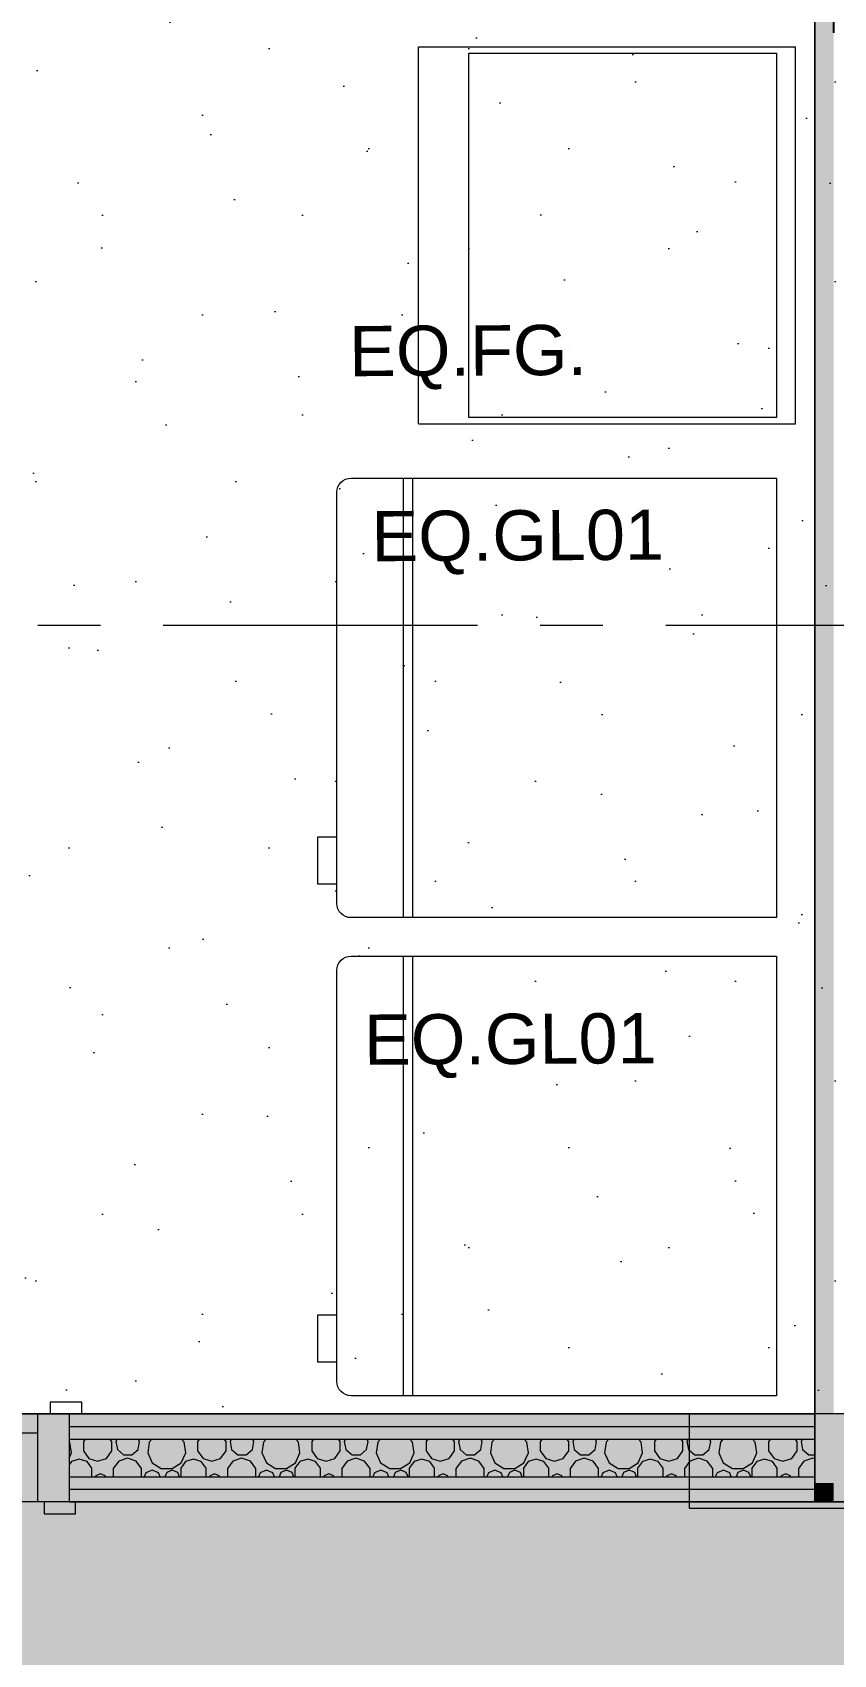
# Model space of a CAD drawing. Header units: metres. Extents: x -77 to 21.6, y -70.6 to -27.7.
# Drawn here: x -46.94 to -45.664, y -37.483 to -34.9 of the extents above; entities that cross this region are included whole.
import ezdxf

# ---------------------------------------------------------------- set-up
doc = ezdxf.new("R2010")
doc.units = ezdxf.units.M
doc.header["$MEASUREMENT"] = 0
doc.linetypes.add('Dot & Dashed', pattern=[0.6, 0.5, -0.05, 0, -0.05])
for name, color, linetype, lineweight in [('0_Caneta_No__99', 7, 'Continuous', 20), ('Concreto moldado in loco_Pilares.IFC Model_Caneta_No__241', 7, 'Continuous', 13), ('Concreto moldado in loco_Pilares.IFC Model_Caneta_No__4', 7, 'Continuous', 20), ('LAJES.EST_Caneta_No__96', 252, 'Continuous', 0), ('NOTAS BANCADAS_Caneta_No__99', 7, 'Continuous', 20), ('PAREDE CONSTRUIR_Caneta_No__241', 7, 'Continuous', 13), ('PAREDE CONSTRUIR_Caneta_No__3', 7, 'Continuous', 25), ('PAREDE CONSTRUIR_Caneta_No__96', 252, 'Continuous', 0), ('Portas Archicad_Caneta_No__241', 7, 'Continuous', 13), ('Portas Archicad_Caneta_No__96', 252, 'Continuous', 0)]:
    doc.layers.add(name, color=color, linetype=linetype, lineweight=lineweight)
for name, color, linetype in [('Concreto moldado in loco_Pilares.IFC Model', 7, 'Continuous'), ('NOTAS BANCADAS', 7, 'Continuous'), ('PAREDE CONSTRUIR', 7, 'Continuous'), ('Portas Archicad', 7, 'Continuous')]:
    doc.layers.add(name, color=color, linetype=linetype)
for name, color, linetype, lineweight, true_color in [('EQUIPAMENTOS.ARQ_Caneta_No__13', 7, 'Continuous', 0, 0xaaaaaa), ('LAJES.EST_Caneta_No__18', 7, 'Continuous', 0, 0xdfdfdf), ('LAJES.EST_Caneta_No__254', 7, 'Continuous', 0, 0xd1c9ad), ('Portas Archicad_Caneta_No__9', 7, 'Continuous', 5, 0x020202), ('ZONA_Caneta_No__56', 7, 'Continuous', 0, 0xffe495)]:
    doc.layers.add(name, color=color, linetype=linetype, lineweight=lineweight, true_color=true_color)
doc.styles.add('GENERATED_STYLE_1', font='arial.ttf')
pattern_1 = [(45, (0, 0.5), (-0.159099, 0.159099), [0, -0.15, 0, -0.225]), (110, (0.5, 0.5), (0.21143084, 0.07695453), [0, -0.11, 0, -0.19])]

# ---------------------------------------------------------------- blocks, each defined once
blk = doc.blocks.new('*X128')
at = {"layer": 'PAREDE CONSTRUIR_Caneta_No__96', "color": 252, "linetype": 'Continuous', "lineweight": 0}
for p, q in [((-46.8798, -37.1451), (-46.8811, -37.1435)), ((-46.8556, -37.1402), (-46.8585, -37.1442)), ((-46.8131, -37.1442), (-46.8161, -37.1402)), ((-46.8046, -37.1402), (-46.8067, -37.1439)), ((-46.8067, -37.1439), (-46.8044, -37.1568)), ((-46.7712, -37.1568), (-46.7689, -37.1439)), ((-46.7689, -37.1439), (-46.771, -37.1402)), ((-46.7493, -37.1402), (-46.7536, -37.1451)), ((-46.6979, -37.1451), (-46.7022, -37.1402)), ((-46.6737, -37.1402), (-46.6766, -37.1442)), ((-46.6313, -37.1442), (-46.6342, -37.1402)), ((-46.6227, -37.1402), (-46.6248, -37.1439)), ((-46.6248, -37.1439), (-46.6226, -37.1568)), ((-46.5893, -37.1568), (-46.5871, -37.1439)), ((-46.5871, -37.1439), (-46.5892, -37.1402)), ((-46.5675, -37.1402), (-46.5717, -37.1451)), ((-46.516, -37.1451), (-46.5203, -37.1402)), ((-46.4919, -37.1402), (-46.4948, -37.1442)), ((-46.4494, -37.1442), (-46.4524, -37.1402)), ((-46.4409, -37.1402), (-46.443, -37.1439)), ((-46.443, -37.1439), (-46.4407, -37.1568)), ((-46.4075, -37.1568), (-46.4052, -37.1439)), ((-46.4052, -37.1439), (-46.4073, -37.1402)), ((-46.3856, -37.1402), (-46.3899, -37.1451)), ((-46.3342, -37.1451), (-46.3385, -37.1402)), ((-46.31, -37.1402), (-46.3129, -37.1442)), ((-46.2676, -37.1442), (-46.2705, -37.1402)), ((-46.259, -37.1402), (-46.2611, -37.1439)), ((-46.2611, -37.1439), (-46.2588, -37.1568)), ((-46.2256, -37.1568), (-46.2233, -37.1439)), ((-46.2233, -37.1439), (-46.2255, -37.1402)), ((-46.2038, -37.1402), (-46.208, -37.1451)), ((-46.1523, -37.1451), (-46.1566, -37.1402)), ((-46.1282, -37.1402), (-46.1311, -37.1442)), ((-46.0857, -37.1442), (-46.0886, -37.1402)), ((-46.0772, -37.1402), (-46.0793, -37.1439)), ((-46.0793, -37.1439), (-46.077, -37.1568)), ((-46.0438, -37.1568), (-46.0415, -37.1439)), ((-46.0415, -37.1439), (-46.0436, -37.1402)), ((-46.0219, -37.1402), (-46.0262, -37.1451)), ((-45.9705, -37.1451), (-45.9747, -37.1402)), ((-45.9463, -37.1402), (-45.9492, -37.1442)), ((-45.9039, -37.1442), (-45.9068, -37.1402)), ((-45.8953, -37.1402), (-45.8974, -37.1439)), ((-45.8974, -37.1439), (-45.8951, -37.1568)), ((-45.8619, -37.1568), (-45.8596, -37.1439)), ((-45.8596, -37.1439), (-45.8618, -37.1402)), ((-45.8401, -37.1402), (-45.8443, -37.1451)), ((-45.7886, -37.1451), (-45.7929, -37.1402)), ((-45.7644, -37.1402), (-45.7674, -37.1442)), ((-45.722, -37.1442), (-45.7249, -37.1402)), ((-45.7134, -37.1402), (-45.7156, -37.1439)), ((-45.7156, -37.1439), (-45.7133, -37.1568)), ((-46.8811, -37.1706), (-46.8773, -37.1622)), ((-46.8773, -37.1622), (-46.8798, -37.1451)), ((-46.8585, -37.1442), (-46.8585, -37.159)), ((-46.8585, -37.159), (-46.8498, -37.1709)), ((-46.8218, -37.1709), (-46.8131, -37.159)), ((-46.8131, -37.159), (-46.8131, -37.1442)), ((-46.8044, -37.1568), (-46.7944, -37.1652)), ((-46.7944, -37.1652), (-46.7812, -37.1652)), ((-46.7812, -37.1652), (-46.7712, -37.1568)), ((-46.7536, -37.1451), (-46.756, -37.1622)), ((-46.756, -37.1622), (-46.7489, -37.1779)), ((-46.7026, -37.1779), (-46.6954, -37.1622)), ((-46.6954, -37.1622), (-46.6979, -37.1451)), ((-46.6766, -37.1442), (-46.6766, -37.159)), ((-46.6766, -37.159), (-46.668, -37.1709)), ((-46.6399, -37.1709), (-46.6313, -37.159)), ((-46.6313, -37.159), (-46.6313, -37.1442)), ((-46.6226, -37.1568), (-46.6125, -37.1652)), ((-46.6125, -37.1652), (-46.5994, -37.1652)), ((-46.5994, -37.1652), (-46.5893, -37.1568)), ((-46.5717, -37.1451), (-46.5742, -37.1622)), ((-46.5742, -37.1622), (-46.567, -37.1779)), ((-46.5208, -37.1779), (-46.5136, -37.1622)), ((-46.5136, -37.1622), (-46.516, -37.1451)), ((-46.4948, -37.1442), (-46.4948, -37.159)), ((-46.4948, -37.159), (-46.4861, -37.1709)), ((-46.4581, -37.1709), (-46.4494, -37.159)), ((-46.4494, -37.159), (-46.4494, -37.1442)), ((-46.4407, -37.1568), (-46.4306, -37.1652)), ((-46.4306, -37.1652), (-46.4175, -37.1652)), ((-46.4175, -37.1652), (-46.4075, -37.1568)), ((-46.3899, -37.1451), (-46.3923, -37.1622)), ((-46.3923, -37.1622), (-46.3852, -37.1779)), ((-46.3389, -37.1779), (-46.3317, -37.1622)), ((-46.3317, -37.1622), (-46.3342, -37.1451)), ((-46.3129, -37.1442), (-46.3129, -37.159)), ((-46.3129, -37.159), (-46.3043, -37.1709)), ((-46.2762, -37.1709), (-46.2676, -37.159)), ((-46.2676, -37.159), (-46.2676, -37.1442)), ((-46.2588, -37.1568), (-46.2488, -37.1652)), ((-46.2488, -37.1652), (-46.2357, -37.1652)), ((-46.2357, -37.1652), (-46.2256, -37.1568)), ((-46.208, -37.1451), (-46.2105, -37.1622)), ((-46.2105, -37.1622), (-46.2033, -37.1779)), ((-46.157, -37.1779), (-46.1499, -37.1622)), ((-46.1499, -37.1622), (-46.1523, -37.1451)), ((-46.1311, -37.1442), (-46.1311, -37.159)), ((-46.1311, -37.159), (-46.1224, -37.1709)), ((-46.0944, -37.1709), (-46.0857, -37.159)), ((-46.0857, -37.159), (-46.0857, -37.1442)), ((-46.077, -37.1568), (-46.0669, -37.1652)), ((-46.0669, -37.1652), (-46.0538, -37.1652)), ((-46.0538, -37.1652), (-46.0438, -37.1568)), ((-46.0262, -37.1451), (-46.0286, -37.1622)), ((-46.0286, -37.1622), (-46.0215, -37.1779)), ((-45.9752, -37.1779), (-45.968, -37.1622)), ((-45.968, -37.1622), (-45.9705, -37.1451)), ((-45.9492, -37.1442), (-45.9492, -37.159)), ((-45.9492, -37.159), (-45.9406, -37.1709)), ((-45.9125, -37.1709), (-45.9039, -37.159)), ((-45.9039, -37.159), (-45.9039, -37.1442)), ((-45.8951, -37.1568), (-45.8851, -37.1652)), ((-45.8851, -37.1652), (-45.872, -37.1652)), ((-45.872, -37.1652), (-45.8619, -37.1568)), ((-45.8443, -37.1451), (-45.8468, -37.1622)), ((-45.8468, -37.1622), (-45.8396, -37.1779)), ((-45.7933, -37.1779), (-45.7862, -37.1622)), ((-45.7862, -37.1622), (-45.7886, -37.1451)), ((-45.7674, -37.1442), (-45.7674, -37.159)), ((-45.7674, -37.159), (-45.7587, -37.1709)), ((-45.7307, -37.1709), (-45.722, -37.159)), ((-45.722, -37.159), (-45.722, -37.1442)), ((-45.7133, -37.1568), (-45.7032, -37.1652)), ((-45.7032, -37.1652), (-45.694, -37.1652)), ((-46.8775, -37.1761), (-46.8811, -37.181)), ((-46.865, -37.172), (-46.8775, -37.1761)), ((-46.8525, -37.1761), (-46.865, -37.172)), ((-46.8448, -37.1867), (-46.8525, -37.1761)), ((-46.8498, -37.1709), (-46.8358, -37.1755)), ((-46.8448, -37.1999), (-46.8448, -37.1867)), ((-46.8358, -37.1755), (-46.8218, -37.1709)), ((-46.8022, -37.1752), (-46.8108, -37.1871)), ((-46.8108, -37.1871), (-46.8108, -37.2002)), ((-46.7883, -37.1707), (-46.8022, -37.1752)), ((-46.7744, -37.1752), (-46.7883, -37.1707)), ((-46.7658, -37.1871), (-46.7744, -37.1752)), ((-46.7658, -37.2002), (-46.7658, -37.1871)), ((-46.7589, -37.1938), (-46.7615, -37.2002)), ((-46.7488, -37.1896), (-46.7589, -37.1938)), ((-46.7489, -37.1779), (-46.7344, -37.1872)), ((-46.7387, -37.1938), (-46.7488, -37.1896)), ((-46.736, -37.2002), (-46.7387, -37.1938)), ((-46.7344, -37.1872), (-46.7171, -37.1872)), ((-46.7257, -37.1933), (-46.7286, -37.2002)), ((-46.7169, -37.1896), (-46.7257, -37.1933)), ((-46.7171, -37.1872), (-46.7026, -37.1779)), ((-46.708, -37.1933), (-46.7169, -37.1896)), ((-46.7052, -37.2002), (-46.708, -37.1933)), ((-46.6957, -37.1761), (-46.7034, -37.1867)), ((-46.7034, -37.1867), (-46.7034, -37.1999)), ((-46.6832, -37.172), (-46.6957, -37.1761)), ((-46.6707, -37.1761), (-46.6832, -37.172)), ((-46.663, -37.1867), (-46.6707, -37.1761)), ((-46.668, -37.1709), (-46.654, -37.1755)), ((-46.663, -37.1999), (-46.663, -37.1867)), ((-46.654, -37.1755), (-46.6399, -37.1709)), ((-46.6204, -37.1752), (-46.6289, -37.1871)), ((-46.6289, -37.1871), (-46.6289, -37.2002)), ((-46.6065, -37.1707), (-46.6204, -37.1752)), ((-46.5925, -37.1752), (-46.6065, -37.1707)), ((-46.584, -37.1871), (-46.5925, -37.1752)), ((-46.584, -37.2002), (-46.584, -37.1871)), ((-46.577, -37.1938), (-46.5797, -37.2002)), ((-46.5669, -37.1896), (-46.577, -37.1938)), ((-46.567, -37.1779), (-46.5525, -37.1872)), ((-46.5568, -37.1938), (-46.5669, -37.1896)), ((-46.5542, -37.2002), (-46.5568, -37.1938)), ((-46.5525, -37.1872), (-46.5353, -37.1872)), ((-46.5439, -37.1933), (-46.5467, -37.2002)), ((-46.535, -37.1896), (-46.5439, -37.1933)), ((-46.5353, -37.1872), (-46.5208, -37.1779)), ((-46.5262, -37.1933), (-46.535, -37.1896)), ((-46.5233, -37.2002), (-46.5262, -37.1933)), ((-46.5138, -37.1761), (-46.5216, -37.1867)), ((-46.5216, -37.1867), (-46.5216, -37.1999)), ((-46.5013, -37.172), (-46.5138, -37.1761)), ((-46.4888, -37.1761), (-46.5013, -37.172)), ((-46.4811, -37.1867), (-46.4888, -37.1761)), ((-46.4861, -37.1709), (-46.4721, -37.1755)), ((-46.4811, -37.1999), (-46.4811, -37.1867)), ((-46.4721, -37.1755), (-46.4581, -37.1709)), ((-46.4385, -37.1752), (-46.4471, -37.1871)), ((-46.4471, -37.1871), (-46.4471, -37.2002)), ((-46.4246, -37.1707), (-46.4385, -37.1752)), ((-46.4107, -37.1752), (-46.4246, -37.1707)), ((-46.4021, -37.1871), (-46.4107, -37.1752)), ((-46.4021, -37.2002), (-46.4021, -37.1871)), ((-46.3952, -37.1938), (-46.3978, -37.2002)), ((-46.3851, -37.1896), (-46.3952, -37.1938)), ((-46.3852, -37.1779), (-46.3707, -37.1872)), ((-46.375, -37.1938), (-46.3851, -37.1896)), ((-46.3723, -37.2002), (-46.375, -37.1938)), ((-46.3707, -37.1872), (-46.3534, -37.1872)), ((-46.362, -37.1933), (-46.3649, -37.2002)), ((-46.3532, -37.1896), (-46.362, -37.1933)), ((-46.3534, -37.1872), (-46.3389, -37.1779)), ((-46.3443, -37.1933), (-46.3532, -37.1896)), ((-46.3414, -37.2002), (-46.3443, -37.1933)), ((-46.332, -37.1761), (-46.3397, -37.1867)), ((-46.3397, -37.1867), (-46.3397, -37.1999)), ((-46.3195, -37.172), (-46.332, -37.1761)), ((-46.307, -37.1761), (-46.3195, -37.172)), ((-46.2992, -37.1867), (-46.307, -37.1761)), ((-46.3043, -37.1709), (-46.2903, -37.1755)), ((-46.2992, -37.1999), (-46.2992, -37.1867)), ((-46.2903, -37.1755), (-46.2762, -37.1709)), ((-46.2566, -37.1752), (-46.2652, -37.1871)), ((-46.2652, -37.1871), (-46.2652, -37.2002)), ((-46.2427, -37.1707), (-46.2566, -37.1752)), ((-46.2288, -37.1752), (-46.2427, -37.1707)), ((-46.2202, -37.1871), (-46.2288, -37.1752)), ((-46.2202, -37.2002), (-46.2202, -37.1871)), ((-46.2133, -37.1938), (-46.216, -37.2002)), ((-46.2032, -37.1896), (-46.2133, -37.1938)), ((-46.2033, -37.1779), (-46.1888, -37.1872)), ((-46.1931, -37.1938), (-46.2032, -37.1896)), ((-46.1905, -37.2002), (-46.1931, -37.1938)), ((-46.1888, -37.1872), (-46.1716, -37.1872)), ((-46.1802, -37.1933), (-46.183, -37.2002)), ((-46.1713, -37.1896), (-46.1802, -37.1933)), ((-46.1716, -37.1872), (-46.157, -37.1779)), ((-46.1624, -37.1933), (-46.1713, -37.1896)), ((-46.1596, -37.2002), (-46.1624, -37.1933)), ((-46.1501, -37.1761), (-46.1579, -37.1867)), ((-46.1579, -37.1867), (-46.1579, -37.1999)), ((-46.1376, -37.172), (-46.1501, -37.1761)), ((-46.1251, -37.1761), (-46.1376, -37.172)), ((-46.1174, -37.1867), (-46.1251, -37.1761)), ((-46.1224, -37.1709), (-46.1084, -37.1755)), ((-46.1174, -37.1999), (-46.1174, -37.1867)), ((-46.1084, -37.1755), (-46.0944, -37.1709)), ((-46.0748, -37.1752), (-46.0834, -37.1871)), ((-46.0834, -37.1871), (-46.0834, -37.2002)), ((-46.0609, -37.1707), (-46.0748, -37.1752)), ((-46.047, -37.1752), (-46.0609, -37.1707)), ((-46.0384, -37.1871), (-46.047, -37.1752)), ((-46.0384, -37.2002), (-46.0384, -37.1871)), ((-46.0315, -37.1938), (-46.0341, -37.2002)), ((-46.0214, -37.1896), (-46.0315, -37.1938)), ((-46.0215, -37.1779), (-46.0069, -37.1872)), ((-46.0113, -37.1938), (-46.0214, -37.1896)), ((-46.0086, -37.2002), (-46.0113, -37.1938)), ((-46.0069, -37.1872), (-45.9897, -37.1872)), ((-45.9983, -37.1933), (-46.0012, -37.2002)), ((-45.9895, -37.1896), (-45.9983, -37.1933)), ((-45.9897, -37.1872), (-45.9752, -37.1779)), ((-45.9806, -37.1933), (-45.9895, -37.1896)), ((-45.9777, -37.2002), (-45.9806, -37.1933)), ((-45.9683, -37.1761), (-45.976, -37.1867)), ((-45.976, -37.1867), (-45.976, -37.1999)), ((-45.9558, -37.172), (-45.9683, -37.1761)), ((-45.9433, -37.1761), (-45.9558, -37.172)), ((-45.9355, -37.1867), (-45.9433, -37.1761)), ((-45.9406, -37.1709), (-45.9265, -37.1755)), ((-45.9355, -37.1999), (-45.9355, -37.1867)), ((-45.9265, -37.1755), (-45.9125, -37.1709)), ((-45.8929, -37.1752), (-45.9015, -37.1871)), ((-45.9015, -37.1871), (-45.9015, -37.2002)), ((-45.879, -37.1707), (-45.8929, -37.1752)), ((-45.8651, -37.1752), (-45.879, -37.1707)), ((-45.8565, -37.1871), (-45.8651, -37.1752)), ((-45.8565, -37.2002), (-45.8565, -37.1871)), ((-45.8496, -37.1938), (-45.8523, -37.2002)), ((-45.8395, -37.1896), (-45.8496, -37.1938)), ((-45.8396, -37.1779), (-45.8251, -37.1872)), ((-45.8294, -37.1938), (-45.8395, -37.1896)), ((-45.8268, -37.2002), (-45.8294, -37.1938)), ((-45.8251, -37.1872), (-45.8078, -37.1872)), ((-45.8165, -37.1933), (-45.8193, -37.2002)), ((-45.8076, -37.1896), (-45.8165, -37.1933)), ((-45.8078, -37.1872), (-45.7933, -37.1779)), ((-45.7987, -37.1933), (-45.8076, -37.1896)), ((-45.7959, -37.2002), (-45.7987, -37.1933)), ((-45.7864, -37.1761), (-45.7942, -37.1867)), ((-45.7942, -37.1867), (-45.7942, -37.1999)), ((-45.7739, -37.172), (-45.7864, -37.1761)), ((-45.7614, -37.1761), (-45.7739, -37.172)), ((-45.7537, -37.1867), (-45.7614, -37.1761)), ((-45.7587, -37.1709), (-45.7447, -37.1755)), ((-45.7537, -37.1999), (-45.7537, -37.1867)), ((-45.7447, -37.1755), (-45.7307, -37.1709)), ((-45.7111, -37.1752), (-45.7197, -37.1871)), ((-45.7197, -37.1871), (-45.7197, -37.2002)), ((-45.6972, -37.1707), (-45.7111, -37.1752)), ((-45.694, -37.1717), (-45.6972, -37.1707)), ((-46.8451, -37.2002), (-46.8448, -37.1999)), ((-46.8387, -37.1987), (-46.8393, -37.2002)), ((-46.8314, -37.1957), (-46.8387, -37.1987)), ((-46.824, -37.1987), (-46.8314, -37.1957)), ((-46.8234, -37.2002), (-46.824, -37.1987)), ((-46.7034, -37.1999), (-46.7032, -37.2002)), ((-46.6632, -37.2002), (-46.663, -37.1999)), ((-46.6568, -37.1987), (-46.6574, -37.2002)), ((-46.6495, -37.1957), (-46.6568, -37.1987)), ((-46.6422, -37.1987), (-46.6495, -37.1957)), ((-46.6416, -37.2002), (-46.6422, -37.1987)), ((-46.5216, -37.1999), (-46.5213, -37.2002)), ((-46.4813, -37.2002), (-46.4811, -37.1999)), ((-46.475, -37.1987), (-46.4756, -37.2002)), ((-46.4676, -37.1957), (-46.475, -37.1987)), ((-46.4603, -37.1987), (-46.4676, -37.1957)), ((-46.4597, -37.2002), (-46.4603, -37.1987)), ((-46.3397, -37.1999), (-46.3395, -37.2002)), ((-46.2995, -37.2002), (-46.2992, -37.1999)), ((-46.2931, -37.1987), (-46.2937, -37.2002)), ((-46.2858, -37.1957), (-46.2931, -37.1987)), ((-46.2785, -37.1987), (-46.2858, -37.1957)), ((-46.2779, -37.2002), (-46.2785, -37.1987)), ((-46.1579, -37.1999), (-46.1576, -37.2002)), ((-46.1176, -37.2002), (-46.1174, -37.1999)), ((-46.1113, -37.1987), (-46.1119, -37.2002)), ((-46.1039, -37.1957), (-46.1113, -37.1987)), ((-46.0966, -37.1987), (-46.1039, -37.1957)), ((-46.096, -37.2002), (-46.0966, -37.1987)), ((-45.976, -37.1999), (-45.9758, -37.2002)), ((-45.9358, -37.2002), (-45.9355, -37.1999)), ((-45.9294, -37.1987), (-45.93, -37.2002)), ((-45.9221, -37.1957), (-45.9294, -37.1987)), ((-45.9148, -37.1987), (-45.9221, -37.1957)), ((-45.9142, -37.2002), (-45.9148, -37.1987)), ((-45.7942, -37.1999), (-45.7939, -37.2002)), ((-45.7539, -37.2002), (-45.7537, -37.1999)), ((-45.7475, -37.1987), (-45.7482, -37.2002)), ((-45.7402, -37.1957), (-45.7475, -37.1987)), ((-45.7329, -37.1987), (-45.7402, -37.1957)), ((-45.7323, -37.2002), (-45.7329, -37.1987))]:
    blk.add_line(p, q, dxfattribs=at)
blk = doc.blocks.new('Sliding Door 26_6')
at = {"layer": 'Portas Archicad_Caneta_No__241', "color": 7, "linetype": 'Continuous', "lineweight": 13}
for p, q in [((-1.5, 0), (-1.52, 0)), ((-1.5, 0), (-1.52, 0)), ((-1.5, 0), (-1.5, -0.02)), ((-1.5, 0), (-1.5, -0.02)), ((-1.5, -0.02), (-1.5, -0.04)), ((-1.5, -0.02), (-1.5, -0.04)), ((-1.5, -0.04), (-1.5, -0.1)), ((-1.5, -0.04), (-1.5, -0.1)), ((-1.5, -0.1), (-1.5, -0.12)), ((-1.5, -0.1), (-1.5, -0.12)), ((-1.5, -0.12), (-1.5, -0.14)), ((-1.5, -0.12), (-1.5, -0.14)), ((-1.5, -0.14), (-1.51, -0.14)), ((-1.5, -0.14), (-1.51, -0.14))]:
    blk.add_line(p, q, dxfattribs=at)
at = {"layer": 'Portas Archicad_Caneta_No__9', "color": 18, "linetype": 'Continuous', "lineweight": 5, "true_color": 0x020202}
for p, q in [((-1.52, 0), (-1.52, 0.019)), ((-1.52, 0.019), (-1.47, 0.019)), ((-1.47, 0), (-1.52, 0)), ((-1.45, 0), (-1.5, 0)), ((-1.5, 0), (-1.5, -0.14)), ((-1.47, 0.019), (-1.47, 0)), ((-1.45, -0.14), (-1.45, 0)), ((-1.45, 0), (-0.725, 0)), ((-1.45, -0.03), (-1.45, 0)), ((-0.725, -0.03), (-1.45, -0.03)), ((-1.51, -0.159), (-1.51, -0.14)), ((-1.51, -0.14), (-1.46, -0.14)), ((-1.5, -0.14), (-1.45, -0.14)), ((-1.46, -0.14), (-1.46, -0.159)), ((-1.46, -0.159), (-1.51, -0.159))]:
    blk.add_line(p, q, dxfattribs=at)
at = {"layer": 'Portas Archicad_Caneta_No__96', "color": 252, "linetype": 'Continuous', "lineweight": 0}
for p, q in [((-1.5, 0), (1.5, 0)), ((-1.5, -0.14), (1.5, -0.14))]:
    blk.add_line(p, q, dxfattribs=at)
blk = doc.blocks.new('Refrigerator 26_2')
at = {"layer": 'EQUIPAMENTOS.ARQ_Caneta_No__13', "color": 253, "linetype": 'Continuous', "lineweight": 0, "true_color": 0xaaaaaa}
for p, q in [((0.7, 0.1204), (0, 0.1204)), ((0.7, 0.1054), (0, 0.1054)), ((0.0535, 0), (0.1288, 0))]:
    blk.add_line(p, q, dxfattribs=at)
at = {"layer": 'EQUIPAMENTOS.ARQ_Caneta_No__13', "color": 253, "linetype": 'Continuous', "lineweight": 0, "true_color": 0xaaaaaa, "flags": 128}
blk.add_lwpolyline([(0.6774, 0, 0.414214), (0.7, 0.0226), (0.7, 0.7), (0, 0.7), (0, 0.0226, 0.414214), (0.0226, 0), (0.0535, 0), (0.0535, -0.0301), (0.1288, -0.0301), (0.1288, 0)], format="xyb", close=True, dxfattribs=at)
blk = doc.blocks.new('Cooktop + Oven Built-in 26')
at = {"layer": 'EQUIPAMENTOS.ARQ_Caneta_No__13', "color": 253, "linetype": 'Continuous', "lineweight": 0, "true_color": 0xaaaaaa}
for p, q in [((0, 0.6), (0.6, 0.6)), ((0, 0), (0, 0.6)), ((0.6, 0), (0.6, 0.6)), ((0, 0), (0.6, 0))]:
    blk.add_line(p, q, dxfattribs=at)
at = {"layer": 'EQUIPAMENTOS.ARQ_Caneta_No__13', "color": 253, "linetype": 'Continuous', "lineweight": 0, "true_color": 0xaaaaaa, "flags": 128}
blk.add_lwpolyline([(0.01, 0.08), (0.59, 0.08), (0.59, 0.57), (0.01, 0.57)], close=True, dxfattribs=at)
blk = doc.blocks.new('Label_93_6', base_point=(-46.3001, -36.4393))
at = {"layer": 'NOTAS BANCADAS_Caneta_No__99', "color": 7, "lineweight": 20, "insert": (-46.0663, -36.4623), "char_height": 0.08, "attachment_point": 2, "rotation": 0.323, "style": 'GENERATED_STYLE_1'}
blk.add_mtext('\\A1;{\\pqc;\\pt0,99;\\fArial|b0|i0|c0|p0;\\W1.000000;EQ.GL01\\fArial|b0|i0|c0|p0;\\W1.000000;\\A1{\\H.66x;\\S^  ;}\\fArial|b0|i0|c0|p0;\\W1.000000;\\fArial|b0|i0|c0|p0;\\W1.000000;\\A1{\\H.66x;\\S^  ;}\\fArial|b0|i0|c0|p0;\\W1.000000;\\fArial|b0|i0|c0|p0;\\W1.000000;\\fArial|b0|i0|c0|p0;\\W1.000000;\\fArial|b0|i0|c0|p0;\\W1.000000;\\fArial|b0|i0|c0|p0;\\W1.000000;\\fArial|b0|i0|c0|p0;\\W1.000000;\\fArial|b0|i0|c0|p0;\\W1.000000;\\A1{\\H.66x;\\S^  ;}\\fArial|b0|i0|c0|p0;\\W1.000000;\\fArial|b0|i0|c0|p0;\\W1.000000;\\A1{\\H.66x;\\S^  ;}\\fArial|b0|i0|c0|p0;\\W1.000000;\\fArial|b0|i0|c0|p0;\\W1.000000;\\fArial|b0|i0|c0|p0;\\W1.000000;\\fArial|b0|i0|c0|p0;\\W1.000000;\\fArial|b0|i0|c0|p0;\\W1.000000;\\fArial|b0|i0|c0|p0;\\W1.000000;\\fArial|b0|i0|c0|p0;\\W1.000000;\\A1{\\H.66x;\\S^  ;}\\fArial|b0|i0|c0|p0;\\W1.000000;\\fArial|b0|i0|c0|p0;\\W1.000000;\\A1{\\H.66x;\\S^  ;}\\fArial|b0|i0|c0|p0;\\W1.000000;\\fArial|b0|i0|c0|p0;\\W1.000000;\\fArial|b0|i0|c0|p0;\\W1.000000;\\fArial|b0|i0|c0|p0;\\W1.000000;\\fArial|b0|i0|c0|p0;\\W1.000000;\\fArial|b0|i0|c0|p0;\\W1.000000;\\fArial|b0|i0|c0|p0;\\W1.000000;\\A1{\\H.66x;\\S^  ;}\\fArial|b0|i0|c0|p0;\\W1.000000;\\fArial|b0|i0|c0|p0;\\W1.000000;\\A1{\\H.66x;\\S^  ;}\\fArial|b0|i0|c0|p0;\\W1.000000;\\fArial|b0|i0|c0|p0;\\W1.000000;\\fArial|b0|i0|c0|p0;\\W1.000000;\\fArial|b0|i0|c0|p0;\\W1.000000;\\fArial|b0|i0|c0|p0;\\W1.000000;\\fArial|b0|i0|c0|p0;\\W1.000000;\\fArial|b0|i0|c0|p0;\\W1.000000;\\A1{\\H.66x;\\S^  ;}\\fArial|b0|i0|c0|p0;\\W1.000000;\\fArial|b0|i0|c0|p0;\\W1.000000;\\A1{\\H.66x;\\S^  ;}\\fArial|b0|i0|c0|p0;\\W1.000000;\\fArial|b0|i0|c0|p0;\\W1.000000;\\fArial|b0|i0|c0|p0;\\W1.000000;\\fArial|b0|i0|c0|p0;\\W1.000000;\\fArial|b0|i0|c0|p0;\\W1.000000;\\fArial|b0|i0|c0|p0;\\W1.000000;\\fArial|b0|i0|c0|p0;\\W1.000000;\\A1{\\H.66x;\\S^  ;}\\fArial|b0|i0|c0|p0;\\W1.000000;}', dxfattribs=at)
blk = doc.blocks.new('Label_151_6', base_point=(-46.3247, -35.3429))
at = {"layer": 'NOTAS BANCADAS_Caneta_No__99', "color": 7, "lineweight": 20, "insert": (-46.1336, -35.3661), "char_height": 0.08, "attachment_point": 2, "rotation": 0.323, "style": 'GENERATED_STYLE_1'}
blk.add_mtext('\\A1;{\\pqc;\\pt0,99;\\fArial|b0|i0|c0|p0;\\W1.000000;EQ.FG.\\fArial|b0|i0|c0|p0;\\W1.000000;\\A1{\\H.66x;\\S^  ;}\\fArial|b0|i0|c0|p0;\\W1.000000;\\fArial|b0|i0|c0|p0;\\W1.000000;\\A1{\\H.66x;\\S^  ;}\\fArial|b0|i0|c0|p0;\\W1.000000;\\fArial|b0|i0|c0|p0;\\W1.000000;\\fArial|b0|i0|c0|p0;\\W1.000000;\\fArial|b0|i0|c0|p0;\\W1.000000;\\fArial|b0|i0|c0|p0;\\W1.000000;\\fArial|b0|i0|c0|p0;\\W1.000000;\\fArial|b0|i0|c0|p0;\\W1.000000;\\A1{\\H.66x;\\S^  ;}\\fArial|b0|i0|c0|p0;\\W1.000000;\\fArial|b0|i0|c0|p0;\\W1.000000;\\A1{\\H.66x;\\S^  ;}\\fArial|b0|i0|c0|p0;\\W1.000000;\\fArial|b0|i0|c0|p0;\\W1.000000;\\fArial|b0|i0|c0|p0;\\W1.000000;\\fArial|b0|i0|c0|p0;\\W1.000000;\\fArial|b0|i0|c0|p0;\\W1.000000;\\fArial|b0|i0|c0|p0;\\W1.000000;\\fArial|b0|i0|c0|p0;\\W1.000000;\\A1{\\H.66x;\\S^  ;}\\fArial|b0|i0|c0|p0;\\W1.000000;\\fArial|b0|i0|c0|p0;\\W1.000000;\\A1{\\H.66x;\\S^  ;}\\fArial|b0|i0|c0|p0;\\W1.000000;\\fArial|b0|i0|c0|p0;\\W1.000000;\\fArial|b0|i0|c0|p0;\\W1.000000;\\fArial|b0|i0|c0|p0;\\W1.000000;\\fArial|b0|i0|c0|p0;\\W1.000000;\\fArial|b0|i0|c0|p0;\\W1.000000;\\fArial|b0|i0|c0|p0;\\W1.000000;\\A1{\\H.66x;\\S^  ;}\\fArial|b0|i0|c0|p0;\\W1.000000;\\fArial|b0|i0|c0|p0;\\W1.000000;\\A1{\\H.66x;\\S^  ;}\\fArial|b0|i0|c0|p0;\\W1.000000;\\fArial|b0|i0|c0|p0;\\W1.000000;\\fArial|b0|i0|c0|p0;\\W1.000000;\\fArial|b0|i0|c0|p0;\\W1.000000;\\fArial|b0|i0|c0|p0;\\W1.000000;\\fArial|b0|i0|c0|p0;\\W1.000000;\\fArial|b0|i0|c0|p0;\\W1.000000;\\A1{\\H.66x;\\S^  ;}\\fArial|b0|i0|c0|p0;\\W1.000000;\\fArial|b0|i0|c0|p0;\\W1.000000;\\A1{\\H.66x;\\S^  ;}\\fArial|b0|i0|c0|p0;\\W1.000000;\\fArial|b0|i0|c0|p0;\\W1.000000;\\fArial|b0|i0|c0|p0;\\W1.000000;\\fArial|b0|i0|c0|p0;\\W1.000000;\\fArial|b0|i0|c0|p0;\\W1.000000;\\fArial|b0|i0|c0|p0;\\W1.000000;\\fArial|b0|i0|c0|p0;\\W1.000000;\\A1{\\H.66x;\\S^  ;}\\fArial|b0|i0|c0|p0;\\W1.000000;}', dxfattribs=at)
blk = doc.blocks.new('Label_175_6', base_point=(-46.2884, -35.6375))
at = {"layer": 'NOTAS BANCADAS_Caneta_No__99', "color": 7, "lineweight": 20, "insert": (-46.0545, -35.6605), "char_height": 0.08, "attachment_point": 2, "rotation": 0.323, "style": 'GENERATED_STYLE_1'}
blk.add_mtext('\\A1;{\\pqc;\\pt0,99;\\fArial|b0|i0|c0|p0;\\W1.000000;EQ.GL01\\fArial|b0|i0|c0|p0;\\W1.000000;\\A1{\\H.66x;\\S^  ;}\\fArial|b0|i0|c0|p0;\\W1.000000;\\fArial|b0|i0|c0|p0;\\W1.000000;\\A1{\\H.66x;\\S^  ;}\\fArial|b0|i0|c0|p0;\\W1.000000;\\fArial|b0|i0|c0|p0;\\W1.000000;\\fArial|b0|i0|c0|p0;\\W1.000000;\\fArial|b0|i0|c0|p0;\\W1.000000;\\fArial|b0|i0|c0|p0;\\W1.000000;\\fArial|b0|i0|c0|p0;\\W1.000000;\\fArial|b0|i0|c0|p0;\\W1.000000;\\A1{\\H.66x;\\S^  ;}\\fArial|b0|i0|c0|p0;\\W1.000000;\\fArial|b0|i0|c0|p0;\\W1.000000;\\A1{\\H.66x;\\S^  ;}\\fArial|b0|i0|c0|p0;\\W1.000000;\\fArial|b0|i0|c0|p0;\\W1.000000;\\fArial|b0|i0|c0|p0;\\W1.000000;\\fArial|b0|i0|c0|p0;\\W1.000000;\\fArial|b0|i0|c0|p0;\\W1.000000;\\fArial|b0|i0|c0|p0;\\W1.000000;\\fArial|b0|i0|c0|p0;\\W1.000000;\\A1{\\H.66x;\\S^  ;}\\fArial|b0|i0|c0|p0;\\W1.000000;\\fArial|b0|i0|c0|p0;\\W1.000000;\\A1{\\H.66x;\\S^  ;}\\fArial|b0|i0|c0|p0;\\W1.000000;\\fArial|b0|i0|c0|p0;\\W1.000000;\\fArial|b0|i0|c0|p0;\\W1.000000;\\fArial|b0|i0|c0|p0;\\W1.000000;\\fArial|b0|i0|c0|p0;\\W1.000000;\\fArial|b0|i0|c0|p0;\\W1.000000;\\fArial|b0|i0|c0|p0;\\W1.000000;\\A1{\\H.66x;\\S^  ;}\\fArial|b0|i0|c0|p0;\\W1.000000;\\fArial|b0|i0|c0|p0;\\W1.000000;\\A1{\\H.66x;\\S^  ;}\\fArial|b0|i0|c0|p0;\\W1.000000;\\fArial|b0|i0|c0|p0;\\W1.000000;\\fArial|b0|i0|c0|p0;\\W1.000000;\\fArial|b0|i0|c0|p0;\\W1.000000;\\fArial|b0|i0|c0|p0;\\W1.000000;\\fArial|b0|i0|c0|p0;\\W1.000000;\\fArial|b0|i0|c0|p0;\\W1.000000;\\A1{\\H.66x;\\S^  ;}\\fArial|b0|i0|c0|p0;\\W1.000000;\\fArial|b0|i0|c0|p0;\\W1.000000;\\A1{\\H.66x;\\S^  ;}\\fArial|b0|i0|c0|p0;\\W1.000000;\\fArial|b0|i0|c0|p0;\\W1.000000;\\fArial|b0|i0|c0|p0;\\W1.000000;\\fArial|b0|i0|c0|p0;\\W1.000000;\\fArial|b0|i0|c0|p0;\\W1.000000;\\fArial|b0|i0|c0|p0;\\W1.000000;\\fArial|b0|i0|c0|p0;\\W1.000000;\\A1{\\H.66x;\\S^  ;}\\fArial|b0|i0|c0|p0;\\W1.000000;}', dxfattribs=at)

msp = doc.modelspace()

# ---------------------------------------------------------------- hatches: boundary and pattern name
at = {"layer": 'Concreto moldado in loco_Pilares.IFC Model', "linetype": 'Continuous', "lineweight": 0, "true_color": 0x000000}
msp.add_hatch(color=18, dxfattribs=at).paths.add_polyline_path([(-45.894, -37.1002), (-45.894, -37.2502), (-45.494, -37.2502), (-45.494, -37.1002)])
at = {"layer": 'LAJES.EST_Caneta_No__18', "linetype": 'Continuous', "lineweight": 0, "true_color": 0xdfdfdf}
h = msp.add_hatch(dxfattribs=at)
h.set_pattern_fill('Piso_Externo__0006', color=254, style=0, pattern_type=2)
h.set_pattern_definition([(45, (0, 0.6), (-0.1909188, 0.1909188), [0, -0.18, 0, -0.27]), (110, (0.6, 0.6), (0.253717, 0.09234544), [0, -0.132, 0, -0.228])])
h.paths.add_polyline_path([(-76.514, -65.1016), (-73.814, -65.1016, -0.414214), (-75.814, -67.1016), (-66.814, -67.1016, -0.414214), (-68.814, -65.1016), (-68.814, -62.301), (-68.814, -45.4002, -0.414214), (-66.514, -43.1002), (-65.914, -43.1002), (-65.914, -42.3002), (-66.514, -42.3002), (-66.514, -38.2041), (-65.114, -38.2041), (-65.114, -36.7038), (-66.514, -36.7038), (-66.514, -32.5997), (-65.114, -32.5997), (-56.714, -32.5997), (-53.814, -32.5997), (-44.014, -32.5997), (-44.014, -42.3002), (-53.814, -42.3002), (-53.814, -47.1002), (-44.014, -47.1002), (-44.014, -50.8516), (-45.6136, -50.8516), (-45.6136, -52.3506), (-44.014, -52.3506), (-44.014, -60.3006), (-48.9163, -60.3006), (-48.9163, -61.1006), (-44.3609, -61.1006), (-44.3609, -67.1016), (-44.014, -67.1016), (-41.514, -67.1016), (-41.514, -28.1016), (-41.714, -28.1016), (-41.714, -60.3006), (-43.014, -60.3006), (-43.014, -30.0016), (-66.514, -30.0016), (-66.514, -28.1016), (-76.514, -28.1016)])
h.paths.add_polyline_path([(-73.814, -45.1016), (-76.314, -45.1016), (-76.314, -43.0892), (-75.7984, -43.0908, -0.414214), (-73.8139, -45.0876)], flags=0)
h.paths.add_polyline_path([(-73.814, -45.5846, -0.009328), (-73.814, -45.6604)], flags=0)
h.paths.add_polyline_path([(-52.814, -46.3002), (-52.814, -43.1002), (-44.014, -43.1002), (-44.014, -46.3002)], flags=0)
h.paths.add_polyline_path([(-67.714, -34.1), (-76.314, -34.1), (-76.314, -32.5997), (-67.714, -32.5997)], flags=0)
at = {"layer": 'LAJES.EST_Caneta_No__254', "linetype": 'Continuous', "lineweight": 0, "true_color": 0xd1c9ad}
h = msp.add_hatch(dxfattribs=at)
h.set_pattern_fill('Haie_OD_0006', color=9, style=0, pattern_type=2)
h.set_pattern_definition(pattern_1)
h.paths.add_polyline_path([(-65.114, -47.1002), (-66.514, -47.1002), (-66.514, -60.3006), (-56.514, -60.3006), (-44.014, -60.3006), (-44.014, -56.6006), (-50.5957, -56.6006), (-50.5957, -54.2479), (-52.6157, -54.2479), (-52.6157, -52.5506), (-50.5957, -52.5506), (-45.6136, -52.5506), (-45.6136, -50.8516), (-44.014, -50.8516), (-44.014, -47.1002), (-53.814, -47.1002), (-53.814, -42.3002), (-44.014, -42.3002), (-44.014, -37.1002), (-51.174, -37.1002), (-51.174, -32.5997), (-53.814, -32.5997), (-56.714, -32.5997), (-58.7637, -32.5997), (-58.7637, -34.9038), (-63.464, -34.9038), (-63.464, -36.5038), (-65.114, -36.5038), (-65.114, -38.4037), (-63.464, -38.4037), (-63.464, -42.1002), (-65.114, -42.1002), (-65.114, -42.3002)])
h.paths.add_polyline_path([(-60.5596, -42.1002), (-60.5596, -38.4037), (-58.8637, -38.4037), (-58.8637, -42.1002)], flags=0)
h.paths.add_polyline_path([(-59.064, -48.7001), (-59.064, -47.3002), (-56.714, -47.3002), (-56.714, -48.7001)], flags=0)
at = {"layer": 'LAJES.EST_Caneta_No__96', "linetype": 'Continuous', "lineweight": 0}
h = msp.add_hatch(dxfattribs=at)
h.set_pattern_fill('Haie_OD_0006', color=252, style=0, pattern_type=2)
h.set_pattern_definition(pattern_1)
h.paths.add_polyline_path([(-51.074, -37.1002), (-44.014, -37.1002), (-44.014, -32.5997), (-51.074, -32.5997)])
at = {"layer": 'PAREDE CONSTRUIR', "linetype": 'Continuous', "lineweight": 0, "true_color": 0xffffff}
for points in [[(-45.694, -32.7997), (-45.694, -34.9009), (-45.664, -34.9009), (-45.664, -32.7997)], [(-45.694, -34.9009), (-45.694, -37.2102), (-45.664, -37.2102), (-45.664, -34.9009)], [(-45.694, -37.1002), (-46.8811, -37.1002), (-46.8811, -37.1202), (-45.694, -37.1202)], [(-46.8811, -37.1402), (-45.694, -37.1402), (-45.694, -37.1202), (-46.8811, -37.1202)], [(-46.8811, -37.2202), (-45.694, -37.2202), (-45.694, -37.2002), (-46.8811, -37.2002)], [(-46.8811, -37.2202), (-46.8811, -37.2402), (-45.694, -37.2402), (-45.694, -37.2202)], [(-45.664, -37.2102), (-45.694, -37.2102), (-45.694, -37.2402)], [(-45.664, -37.2102), (-45.694, -37.2402), (-45.664, -37.2402)]]:
    msp.add_hatch(color=7, dxfattribs=at).paths.add_polyline_path(points)

# ---------------------------------------------------------------- linework, layer by layer
at = {"layer": '0_Caneta_No__99', "color": 7, "linetype": 'Dot & Dashed', "lineweight": 20}
msp.add_line((-41.4312, -35.8446), (-76.7059, -35.8446), dxfattribs=at)
at = {"layer": 'Concreto moldado in loco_Pilares.IFC Model_Caneta_No__241', "color": 7, "linetype": 'Continuous', "lineweight": 13, "flags": 128}
msp.add_lwpolyline([(-45.894, -37.1002), (-45.894, -37.2502), (-45.494, -37.2502), (-45.494, -37.1002)], close=True, dxfattribs=at)
at = {"layer": 'Concreto moldado in loco_Pilares.IFC Model_Caneta_No__4', "color": 7, "linetype": 'Continuous', "lineweight": 20, "flags": 128}
msp.add_lwpolyline([(-45.894, -37.1002), (-45.894, -37.2502), (-45.494, -37.2502), (-45.494, -37.1002)], close=True, dxfattribs=at)
at = {"layer": 'PAREDE CONSTRUIR_Caneta_No__241', "color": 7, "linetype": 'Continuous', "lineweight": 13}
for p, q in [((-46.8811, -37.1002), (-46.8611, -37.1002)), ((-46.8811, -37.1002), (-46.8811, -37.1202)), ((-46.8811, -37.1202), (-45.694, -37.1202)), ((-46.8811, -37.1202), (-46.8811, -37.1402)), ((-46.8811, -37.1402), (-45.694, -37.1402)), ((-46.8811, -37.1402), (-46.8811, -37.2002)), ((-46.8811, -37.2002), (-45.694, -37.2002)), ((-46.8811, -37.2002), (-46.8811, -37.2202)), ((-46.8811, -37.2202), (-45.694, -37.2202)), ((-46.8811, -37.2202), (-46.8811, -37.2402)), ((-46.8811, -37.2402), (-46.8711, -37.2402))]:
    msp.add_line(p, q, dxfattribs=at)
at = {"layer": 'PAREDE CONSTRUIR_Caneta_No__241', "color": 7, "linetype": 'Continuous', "lineweight": 13, "flags": 128}
for points in [[(-45.694, -32.7997), (-45.694, -34.9009)], [(-45.694, -34.9009), (-45.694, -37.2102)], [(-45.694, -37.1002), (-46.8811, -37.1002)], [(-45.694, -37.1202), (-45.694, -37.1002)], [(-45.694, -37.1402), (-45.694, -37.1202)], [(-45.694, -37.2002), (-45.694, -37.1402)], [(-45.694, -37.2202), (-45.694, -37.2002)], [(-45.694, -37.2402), (-45.694, -37.2102)], [(-45.694, -37.2402), (-45.694, -37.2202)], [(-46.8811, -37.2402), (-45.694, -37.2402)], [(-45.694, -37.2402), (-44.214, -37.2402)]]:
    msp.add_lwpolyline(points, dxfattribs=at)
at = {"layer": 'PAREDE CONSTRUIR_Caneta_No__3', "color": 7, "linetype": 'Continuous', "lineweight": 25}
msp.add_line((-45.664, -32.7997), (-45.664, -34.9009), dxfattribs=at)
at = {"layer": 'ZONA_Caneta_No__56', "color": 41, "linetype": 'Continuous', "lineweight": 0, "true_color": 0xffe495, "flags": 128}
for points in [[(-45.694, -32.8037), (-51.074, -32.8037), (-51.074, -37.1002), (-45.694, -37.1002)], [(-44.214, -37.2402), (-53.814, -37.2402), (-53.814, -42.1002), (-44.214, -42.1002)]]:
    msp.add_lwpolyline(points, close=True, dxfattribs=at)

# ---------------------------------------------------------------- block references
at = {"layer": 'EQUIPAMENTOS.ARQ_Caneta_No__13', "color": 253, "linetype": 'Continuous', "lineweight": 0, "true_color": 0xaaaaaa, "xscale": -1, "rotation": 270}
for name, p in [('Cooktop + Oven Built-in 26', (-46.3247, -35.5233)), ('Refrigerator 26_2', (-46.4549, -36.3099)), ('Refrigerator 26_2', (-46.4549, -37.0711))]:
    msp.add_blockref(name, p, dxfattribs=at)
at = {"layer": 'NOTAS BANCADAS', "color": 251, "linetype": 'Continuous', "lineweight": 5, "true_color": 0x6b6b6b}
for name, p in [('Label_151_6', (-46.3247, -35.3429)), ('Label_175_6', (-46.2884, -35.6375)), ('Label_93_6', (-46.3001, -36.4393))]:
    msp.add_blockref(name, p, dxfattribs=at)
at = {"layer": 'PAREDE CONSTRUIR', "color": 7, "lineweight": 13}
msp.add_blockref('*X128', (0, 0), dxfattribs=at)
at = {"layer": 'Portas Archicad', "color": 252, "linetype": 'Continuous', "lineweight": 0, "xscale": -1}
msp.add_blockref('Sliding Door 26_6', (-48.3811, -37.1002), dxfattribs=at)

doc.saveas('drawing.dxf')
